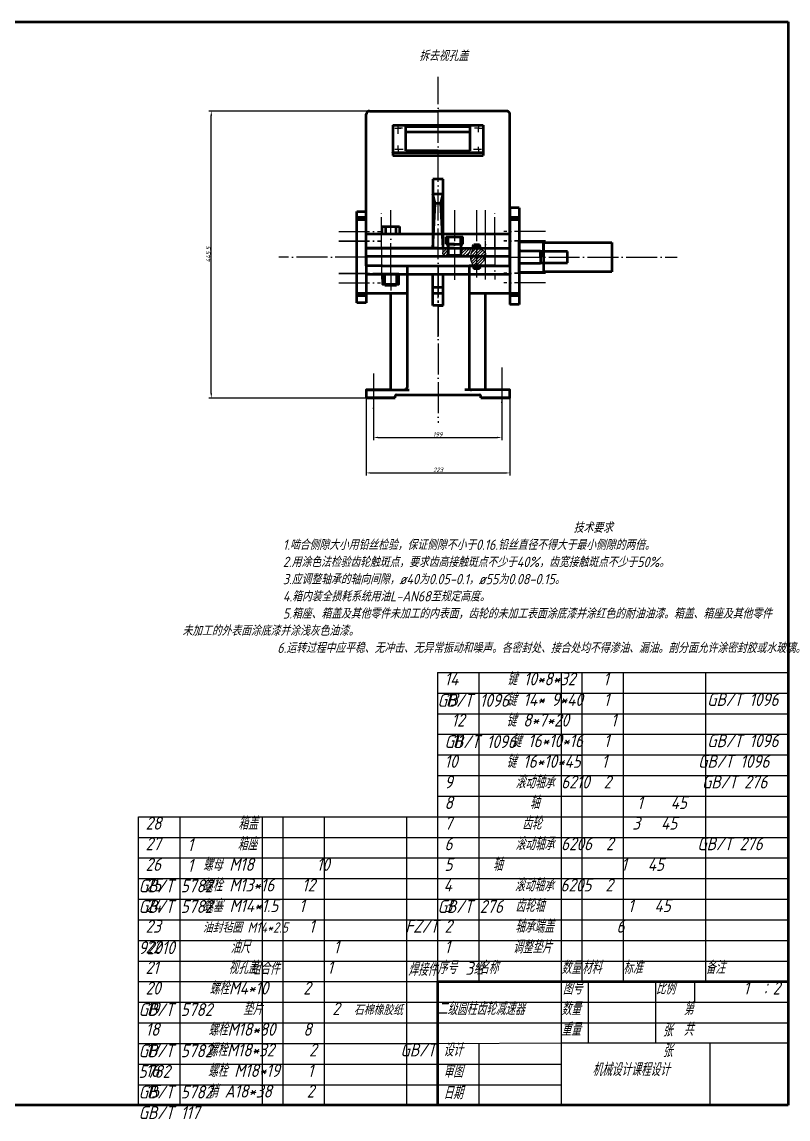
# Model space of a CAD drawing. Header units: millimetres. Extents: x 107 to 26453910, y 61 to 76684600.
# Drawn here: x 26452444 to 26453039, y 76683527 to 76684378 of the extents above; entities that cross this region are included whole.
import ezdxf

# ---------------------------------------------------------------- set-up
doc = ezdxf.new("R2010")
doc.units = ezdxf.units.MM
doc.linetypes.add('ACAD_ISO03W100', pattern=[30, 12, -18])
doc.linetypes.add('ACAD_ISO04W100', pattern=[30, 24, -3, 0, -3])
doc.layers.add('尺寸标注', color=100, linetype='Continuous', plot=False)
for name, color, linetype in [('点画线', 20, 'ACAD_ISO04W100'), ('细实线', 90, 'Continuous'), ('虚线', 41, 'ACAD_ISO03W100')]:
    doc.layers.add(name, color=color, linetype=linetype)
doc.layers.add('粗实线', color=7, linetype='Continuous', lineweight=50, plot=False)
doc.layers.add('细实线白', color=7, linetype='Continuous', lineweight=25)
doc.styles.add('工程字', font='gbeitc.shx', dxfattribs={"height": 8, "bigfont": 'gbcbig.shx'})
doc.dimstyles.new('ISO-25', dxfattribs={"dimtxt": 3.5, "dimasz": 3.5, "dimexe": 2, "dimexo": 0.625, "dimtad": 1, "dimlfac": 2, "dimdsep": 46, "dimtxsty": '工程字', "dimcen": 2.5, "dimadec": 0, "dimazin": 0, "dimtfac": 1, "dimtmove": 0, "dimatfit": 2, "dimfxl": 1, "dimtolj": 1, "dimarcsym": 0})
pattern_1 = [(45, (0, 0), (-1.122532015134, 1.122532015134), [])]

# ---------------------------------------------------------------- blocks, each defined once
blk = doc.blocks.new('*D3')
at = {"layer": 'Defpoints', "color": 0, "lineweight": 25, "transparency": 16777216}
for p in [(26452717.1, 76684086.56), (26452816.6, 76684086.56), (26452816.6, 76684055.92)]:
    blk.add_point(p, dxfattribs=at)
at = {"layer": '细实线', "color": 0, "lineweight": -2, "transparency": 16777216}
for p, q in [((26452717.1, 76684085.94), (26452717.1, 76684053.92)), ((26452816.6, 76684085.94), (26452816.6, 76684053.92)), ((26452720.6, 76684055.92), (26452813.1, 76684055.92))]:
    blk.add_line(p, q, dxfattribs=at)
at = {"layer": '细实线', "color": 0, "lineweight": 25, "transparency": 16777216}
for points in [[(26452720.6, 76684056.51), (26452720.6, 76684055.34), (26452717.1, 76684055.92)], [(26452813.1, 76684056.51), (26452813.1, 76684055.34), (26452816.6, 76684055.92)]]:
    blk.add_solid(points, dxfattribs=at)
at = {"layer": '细实线', "color": 0, "lineweight": 25, "transparency": 16777216, "insert": (26452766.85, 76684058.3), "char_height": 3.5, "attachment_point": 5, "style": '工程字'}
blk.add_mtext('\\A1;199', dxfattribs=at)
blk = doc.blocks.new('*D4')
at = {"layer": 'Defpoints', "color": 0, "lineweight": 25, "transparency": 16777216}
for p in [(26452711.35, 76684086.56), (26452822.85, 76684086.56), (26452822.85, 76684028.39)]:
    blk.add_point(p, dxfattribs=at)
at = {"layer": '细实线', "color": 0, "lineweight": -2, "transparency": 16777216}
for p, q in [((26452711.35, 76684085.94), (26452711.35, 76684026.39)), ((26452822.85, 76684085.94), (26452822.85, 76684026.39)), ((26452714.85, 76684028.39), (26452819.35, 76684028.39))]:
    blk.add_line(p, q, dxfattribs=at)
at = {"layer": '细实线', "color": 0, "lineweight": 25, "transparency": 16777216}
for points in [[(26452714.85, 76684028.98), (26452714.85, 76684027.81), (26452711.35, 76684028.39)], [(26452819.35, 76684028.98), (26452819.35, 76684027.81), (26452822.85, 76684028.39)]]:
    blk.add_solid(points, dxfattribs=at)
at = {"layer": '细实线', "color": 0, "lineweight": 25, "transparency": 16777216, "insert": (26452767.1, 76684030.77), "char_height": 3.5, "attachment_point": 5, "style": '工程字'}
blk.add_mtext('\\A1;223', dxfattribs=at)
blk = doc.blocks.new('*D7')
at = {"layer": 'Defpoints', "color": 0, "lineweight": 25, "transparency": 16777216}
for p in [(26452591.1, 76684309.31), (26452733.85, 76684309.31), (26452733.85, 76684086.56)]:
    blk.add_point(p, dxfattribs=at)
at = {"layer": '细实线', "color": 0, "lineweight": -2, "transparency": 16777216}
for p, q in [((26452733.23, 76684309.31), (26452589.1, 76684309.31)), ((26452591.1, 76684090.06), (26452591.1, 76684305.81)), ((26452733.23, 76684086.56), (26452589.1, 76684086.56))]:
    blk.add_line(p, q, dxfattribs=at)
at = {"layer": '细实线', "color": 0, "lineweight": 25, "transparency": 16777216}
for points in [[(26452590.52, 76684305.81), (26452591.68, 76684305.81), (26452591.1, 76684309.31)], [(26452590.52, 76684090.06), (26452591.68, 76684090.06), (26452591.1, 76684086.56)]]:
    blk.add_solid(points, dxfattribs=at)
at = {"layer": '细实线', "color": 0, "lineweight": 25, "transparency": 16777216, "insert": (26452588.73, 76684197.94), "char_height": 3.5, "attachment_point": 5, "rotation": 90, "style": '工程字'}
blk.add_mtext('\\A1;445.5', dxfattribs=at)

msp = doc.modelspace()

# ---------------------------------------------------------------- hatches: boundary and pattern name
at = {"layer": '细实线白', "lineweight": 25}
h = msp.add_hatch(dxfattribs=at)
h.set_pattern_fill('ANSI31', color=256, scale=0.5)
h.set_pattern_definition(pattern_1)
edge = h.paths.add_edge_path()
edge.add_line((26452775.0003, 76684202.7476), (26452773.4003, 76684202.7476))
edge.add_line((26452773.4003, 76684202.7476), (26452771.1003, 76684202.7476))
edge.add_spline(control_points=[(26452771.1003, 76684202.7476), (26452770.4443, 76684199.9123), (26452769.7883, 76684197.077), (26452773.1578, 76684196.5639)], knot_values=[0, 0, 0, 0, 6.51705775, 6.51705775, 6.51705775, 6.51705775], degree=3, periodic=0)
edge.add_line((26452773.1578, 76684196.5639), (26452773.3786, 76684196.5639))
edge.add_line((26452773.3786, 76684196.5639), (26452775.8835, 76684196.5639))
edge.add_spline(control_points=[(26452775.8835, 76684196.5639), (26452775.9242, 76684196.564), (26452775.9649, 76684196.5642), (26452776.0003, 76684196.5639)], knot_values=[9.35951159, 9.35951159, 9.35951159, 9.35951159, 9.47629251, 9.47629251, 9.47629251, 9.47629251], degree=3, periodic=0)
edge.add_line((26452776.0003, 76684196.5639), (26452775.0003, 76684197.5639))
edge.add_line((26452775.0003, 76684197.5639), (26452775.0003, 76684198.4105))
edge.add_line((26452775.0003, 76684198.4105), (26452775.0003, 76684202.7476))
edge = h.paths.add_edge_path()
edge.add_spline(control_points=[(26452788.6703, 76684196.5639), (26452790.7895, 76684197.0317), (26452791.5372, 76684199.8897), (26452792.285, 76684202.7476)], knot_values=[0, 0, 0, 0, 7.16270358, 7.16270358, 7.16270358, 7.16270358], degree=3, periodic=0)
edge.add_line((26452792.285, 76684202.7476), (26452790.1197, 76684202.7476))
edge.add_line((26452790.1197, 76684202.7476), (26452784.8003, 76684202.7476))
edge.add_line((26452784.8003, 76684202.7476), (26452784.8003, 76684197.9062))
edge.add_line((26452784.8003, 76684197.9062), (26452784.8003, 76684197.5639))
edge.add_line((26452784.8003, 76684197.5639), (26452783.8003, 76684196.5639))
edge.add_line((26452783.8003, 76684196.5639), (26452788.6703, 76684196.5639))
h = msp.add_hatch(dxfattribs=at)
h.set_pattern_fill('ANSI31', color=256, scale=0.5)
h.set_pattern_definition(pattern_1)
edge = h.paths.add_edge_path()
edge.add_line((26452796.9503, 76684202.7385), (26452794.4503, 76684202.7385))
edge.add_spline(control_points=[(26452794.4503, 76684202.7385), (26452793.3588, 76684200.69), (26452792.2672, 76684198.6415), (26452792.1425, 76684196.5639), (26452792.1425, 76684196.5639)], knot_values=[0, 0, 0, 0, 6.59180543, 6.59180545, 6.59180545, 6.59180545, 6.59180545], degree=3, periodic=0)
edge.add_line((26452792.1425, 76684196.5639), (26452796.9503, 76684196.5639))
edge.add_line((26452796.9503, 76684196.5639), (26452796.9503, 76684202.7385))
edge = h.paths.add_edge_path()
edge.add_spline(control_points=[(26452803.8503, 76684198.6824), (26452803.3195, 76684200.4985), (26452801.3849, 76684201.6185), (26452799.4503, 76684202.7385)], knot_values=[0, 0, 0, 0, 5.65971982, 5.65971982, 5.65971982, 5.65971982], degree=3, periodic=0)
edge.add_line((26452799.4503, 76684202.7385), (26452796.9503, 76684202.7385))
edge.add_line((26452796.9503, 76684202.7385), (26452796.9503, 76684196.5639))
edge.add_line((26452796.9503, 76684196.5639), (26452803.8503, 76684196.5639))
edge.add_line((26452803.8503, 76684196.5639), (26452803.8503, 76684198.6824))
edge = h.paths.add_edge_path()
edge.add_spline(control_points=[(26452799.3636, 76684189.0422), (26452800.313, 76684190.2552), (26452803.2098, 76684193.9689), (26452803.8503, 76684196.5639), (26452803.8503, 76684196.5639)], knot_values=[7.58194121, 7.58194121, 7.58194121, 7.58194121, 13.78125984, 13.78125986, 13.78125986, 13.78125986, 13.78125986], degree=3, periodic=0)
edge.add_line((26452803.8503, 76684196.5639), (26452796.9503, 76684196.5639))
edge.add_line((26452796.9503, 76684196.5639), (26452796.9503, 76684189.0422))
edge.add_line((26452796.9503, 76684189.0422), (26452799.3636, 76684189.0422))
edge = h.paths.add_edge_path()
edge.add_line((26452796.9503, 76684196.5639), (26452792.1425, 76684196.5639))
edge.add_line((26452792.1425, 76684196.5639), (26452788.6703, 76684196.5639))
edge.add_spline(control_points=[(26452788.6703, 76684196.5639), (26452788.6703, 76684196.5639), (26452788.0481, 76684196.4266), (26452787.3077, 76684196.4952), (26452786.5673, 76684196.5639)], knot_values=[7.16270358, 7.16270358, 7.16270358, 7.16270358, 7.16270358, 9.26567848, 9.26567848, 9.26567848, 9.26567848], degree=3, periodic=0)
edge.add_line((26452786.5673, 76684196.5639), (26452779.9003, 76684196.5639))
edge.add_line((26452779.9003, 76684196.5639), (26452779.9003, 76684189.0422))
edge.add_line((26452779.9003, 76684189.0422), (26452796.9503, 76684189.0422))
edge.add_line((26452796.9503, 76684189.0422), (26452796.9503, 76684196.5639))
edge = h.paths.add_edge_path(flags=17)
edge.add_spline(control_points=[(26452794.4503, 76684189.0422), (26452793.2219, 76684191.5632), (26452791.9936, 76684194.0842), (26452792.1425, 76684196.5639)], knot_values=[6.59180545, 6.59180545, 6.59180545, 6.59180545, 14.45960955, 14.45960955, 14.45960955, 14.45960955], degree=3, periodic=0)
edge.add_line((26452792.1425, 76684196.5639), (26452788.6703, 76684196.5639))
edge.add_spline(control_points=[(26452788.6703, 76684196.5639), (26452788.6703, 76684196.5639), (26452788.3592, 76684196.4952), (26452788.0186, 76684196.4781), (26452787.6632, 76684196.4866)], knot_values=[7.16270358, 7.16270358, 7.16270358, 7.16270358, 7.16270358, 8.214191, 8.214191, 8.214191, 8.214191], degree=3, periodic=0)
edge.add_line((26452788.2326, 76684196.5031), (26452788.1834, 76684196.4963))
edge.add_line((26452788.1834, 76684196.4963), (26452788.1192, 76684196.4951))
edge.add_spline(control_points=[(26452788.6703, 76684196.5639), (26452788.6703, 76684196.5639), (26452788.3592, 76684196.4952), (26452788.0186, 76684196.4781), (26452787.6632, 76684196.4866)], knot_values=[7.16270358, 7.16270358, 7.16270358, 7.16270358, 7.16270358, 8.214191, 8.214191, 8.214191, 8.214191], degree=3, periodic=0)
edge.add_line((26452787.6632, 76684196.4866), (26452787.6632, 76684196.4866))
edge.add_line((26452787.6632, 76684196.4866), (26452787.1208, 76684196.5156))
edge.add_line((26452787.1208, 76684196.5156), (26452786.5673, 76684196.5639))
edge.add_line((26452786.5673, 76684196.5639), (26452779.9003, 76684196.5639))
edge.add_line((26452779.9003, 76684196.5639), (26452779.9003, 76684189.0422))
edge.add_line((26452779.9003, 76684189.0422), (26452794.4503, 76684189.0422))

# ---------------------------------------------------------------- linework, layer by layer
at = {"layer": '尺寸标注', "lineweight": 25}
for p, q in [((26452766.6814, 76683873.5115), (26453038.6814, 76683873.5115)), ((26452766.6814, 76683649.4892), (26453038.6814, 76683649.4892))]:
    msp.add_line(p, q, dxfattribs=at)
at = {"layer": '点画线', "lineweight": 25}
for p, q in [((26452767.1003, 76684134.0422), (26452767.1003, 76684335.9554)), ((26452733.6003, 76684295.9304), (26452738.1184, 76684295.9304)), ((26452736.1003, 76684295.9304), (26452736.1003, 76684297.7082)), ((26452739.511, 76684295.9304), (26452736.1003, 76684295.9304)), ((26452736.1003, 76684291.6794), (26452736.1003, 76684295.9304)), ((26452798.3503, 76684295.9304), (26452795.2702, 76684295.9304)), ((26452798.3503, 76684298.4804), (26452798.3503, 76684295.9304)), ((26452798.3503, 76684292.9787), (26452798.3503, 76684295.9304)), ((26452798.3503, 76684295.9304), (26452801.1678, 76684295.9304)), ((26452736.1003, 76684279.717), (26452736.1003, 76684282.6084)), ((26452733.6003, 76684279.717), (26452736.1003, 76684279.717)), ((26452736.1003, 76684279.717), (26452736.1003, 76684277.887)), ((26452736.1003, 76684279.717), (26452739.9349, 76684279.717)), ((26452794.6477, 76684279.717), (26452798.3503, 76684279.717)), ((26452798.3503, 76684279.717), (26452798.3503, 76684281.5039)), ((26452798.3503, 76684279.717), (26452800.8503, 76684279.717)), ((26452798.3503, 76684279.717), (26452798.3503, 76684277.874)), ((26452723.0997, 76684202.861), (26452723.1806, 76684232.2999)), ((26452730.3503, 76684182.7765), (26452730.3503, 76684232.2999)), ((26452779.9003, 76684232.2999), (26452779.9003, 76684177.0703)), ((26452796.9503, 76684232.2999), (26452796.9503, 76684180.1156)), ((26452803.8503, 76684178.6213), (26452803.8503, 76684232.2999)), ((26452811.1008, 76684202.861), (26452811.02, 76684232.2999)), ((26452689.9785, 76684215.9076), (26452722.3299, 76684215.9076)), ((26452850.4565, 76684215.9076), (26452818.1051, 76684215.9076)), ((26452689.9785, 76684208.6425), (26452722.3299, 76684208.6425)), ((26452689.9785, 76684208.2789), (26452722.3299, 76684208.2789)), ((26452803.8503, 76684202.7476), (26452803.8503, 76684208.1936)), ((26452811.1008, 76684212.3267), (26452811.1008, 76684178.6213)), ((26452850.4565, 76684208.6425), (26452818.1051, 76684208.6425)), ((26452850.4565, 76684208.2789), (26452818.1051, 76684208.2789)), ((26452723.0997, 76684202.861), (26452723.0997, 76684178.6213)), ((26452711.3503, 76684195.8949), (26452643.3971, 76684195.8949)), ((26452767.1003, 76684189.0422), (26452767.1003, 76684067.1925)), ((26452822.8503, 76684195.8949), (26452952.5973, 76684195.8949)), ((26452689.9785, 76684183.511), (26452722.3299, 76684183.511)), ((26452689.9785, 76684183.1474), (26452722.3299, 76684183.1474)), ((26452730.3503, 76684182.7765), (26452730.3503, 76684170.1284)), ((26452850.4565, 76684183.511), (26452818.1051, 76684183.511)), ((26452850.4565, 76684183.1474), (26452818.1051, 76684183.1474)), ((26452689.9785, 76684175.8822), (26452722.3299, 76684175.8822)), ((26452850.4565, 76684175.8822), (26452818.1051, 76684175.8822)), ((26452730.3503, 76684166.4711), (26452730.3503, 76684168.0089)), ((26452717.1003, 76684105.6072), (26452717.1003, 76684069.0006)), ((26452816.6003, 76684110.3039), (26452816.6003, 76684068.5669))]:
    msp.add_line(p, q, dxfattribs=at)
at = {"layer": '粗实线', "lineweight": 50}
for p, q in [((26451849.6814, 76684378.4892), (26453038.6814, 76684378.4892)), ((26453038.6814, 76684378.4892), (26453038.6814, 76683537.4892)), ((26452713.8503, 76684309.307), (26452767.1003, 76684309.307)), ((26452820.3503, 76684309.307), (26452767.1003, 76684309.307)), ((26452711.3503, 76684202.7476), (26452711.3503, 76684306.807)), ((26452822.8503, 76684202.7476), (26452822.8503, 76684306.807)), ((26452732.1003, 76684298.4804), (26452802.1003, 76684298.4804)), ((26452732.1003, 76684298.4804), (26452732.1003, 76684277.1537)), ((26452732.1003, 76684298.4804), (26452742.1003, 76684298.4804)), ((26452742.1003, 76684297.2304), (26452792.1003, 76684297.2304)), ((26452742.1003, 76684294.9651), (26452742.1003, 76684297.2304)), ((26452742.1003, 76684278.4037), (26452742.1003, 76684294.9651)), ((26452742.1003, 76684293.2065), (26452792.1003, 76684293.2065)), ((26452792.1003, 76684295.387), (26452792.1003, 76684297.2304)), ((26452792.1003, 76684278.4037), (26452792.1003, 76684295.387)), ((26452802.1003, 76684298.4804), (26452802.1003, 76684274.7537)), ((26452732.1003, 76684277.1537), (26452732.1003, 76684277.4037)), ((26452732.1003, 76684277.1537), (26452802.1003, 76684277.1537)), ((26452732.1003, 76684277.1537), (26452732.1003, 76684274.7537)), ((26452732.1003, 76684274.7537), (26452802.1003, 76684274.7537)), ((26452767.1003, 76684278.4037), (26452742.1003, 76684278.4037)), ((26452767.1003, 76684278.4037), (26452792.1003, 76684278.4037)), ((26452771.1003, 76684256.5639), (26452763.1003, 76684256.5639)), ((26452763.1003, 76684256.5639), (26452763.1003, 76684202.7476)), ((26452771.1003, 76684202.7476), (26452771.1003, 76684256.5639)), ((26452764.9321, 76684237.6997), (26452763.1003, 76684245.1673)), ((26452763.1003, 76684245.1673), (26452771.1003, 76684245.1673)), ((26452769.2685, 76684237.6997), (26452771.1003, 76684245.1673)), ((26452704.1503, 76684160.3949), (26452704.1503, 76684231.3949)), ((26452704.1503, 76684231.3949), (26452711.3503, 76684231.3949)), ((26452763.1003, 76684202.7476), (26452764.9321, 76684237.6997)), ((26452763.1003, 76684202.7476), (26452764.9059, 76684237.2004)), ((26452764.9321, 76684237.6997), (26452769.2685, 76684237.6997)), ((26452769.5302, 76684232.7065), (26452769.2685, 76684237.6997)), ((26452771.1003, 76684202.7476), (26452769.5302, 76684232.7065)), ((26452830.0503, 76684234.0639), (26452822.8503, 76684234.0639)), ((26452822.8503, 76684234.0639), (26452822.8503, 76684159.0639)), ((26452830.0503, 76684234.0639), (26452830.0503, 76684159.0639)), ((26452704.1503, 76684227.0639), (26452711.3503, 76684227.0639)), ((26452704.1503, 76684225.1889), (26452711.3503, 76684225.1889)), ((26452822.8503, 76684227.0639), (26452830.0503, 76684227.0639)), ((26452822.8503, 76684225.1889), (26452830.0503, 76684225.1889)), ((26452711.3503, 76684213.9538), (26452822.8503, 76684213.9538)), ((26452723.6003, 76684213.9538), (26452723.6003, 76684219.7038)), ((26452723.6003, 76684219.7038), (26452737.1003, 76684219.7038)), ((26452723.6003, 76684219.7038), (26452729.8802, 76684219.7038)), ((26452726.3503, 76684219.7038), (26452726.3503, 76684213.9538)), ((26452734.3503, 76684219.7038), (26452734.3503, 76684213.9538)), ((26452737.1003, 76684219.7038), (26452737.1003, 76684213.9538)), ((26452773.4003, 76684211.7976), (26452786.4003, 76684211.7976)), ((26452773.4003, 76684210.4287), (26452773.4003, 76684211.7976)), ((26452773.4003, 76684206.0476), (26452773.4003, 76684210.4287)), ((26452773.4003, 76684206.0476), (26452786.4003, 76684206.0476)), ((26452775.0003, 76684206.0476), (26452775.0003, 76684211.7976)), ((26452779.9003, 76684206.0476), (26452775.0003, 76684206.0476)), ((26452775.0003, 76684205.7476), (26452775.0003, 76684206.0476)), ((26452775.0003, 76684205.7476), (26452775.0003, 76684198.4105)), ((26452779.9003, 76684206.0476), (26452784.8003, 76684206.0476)), ((26452784.8003, 76684206.0476), (26452784.8003, 76684211.7976)), ((26452784.8003, 76684205.7476), (26452784.8003, 76684206.0476)), ((26452784.8003, 76684205.7476), (26452784.8003, 76684197.9062)), ((26452786.4003, 76684206.0476), (26452786.4003, 76684211.7976)), ((26452794.4503, 76684204.7385), (26452794.7182, 76684205.7385)), ((26452799.4503, 76684204.7385), (26452799.1823, 76684205.7385)), ((26452830.0503, 76684207.8949), (26452848.8503, 76684207.8949)), ((26452830.0503, 76684183.8949), (26452830.0503, 76684207.8949)), ((26452830.0503, 76684207.8949), (26452830.0503, 76684195.8949)), ((26452848.8503, 76684207.8949), (26452848.8503, 76684183.8949)), ((26452848.8503, 76684195.8949), (26452848.8503, 76684207.3949)), ((26452848.8503, 76684207.3949), (26452901.8503, 76684207.3949)), ((26452901.8503, 76684207.3949), (26452901.8503, 76684184.3949)), ((26452711.3503, 76684202.7476), (26452723.0997, 76684202.861)), ((26452711.3503, 76684189.0422), (26452711.3503, 76684202.7476)), ((26452713.8003, 76684202.7476), (26452711.3503, 76684202.7476)), ((26452767.1003, 76684202.7476), (26452711.3503, 76684202.7476)), ((26452711.3503, 76684196.5639), (26452822.8503, 76684196.5639)), ((26452713.8003, 76684202.7476), (26452820.4003, 76684202.7476)), ((26452767.1003, 76684202.7476), (26452771.1003, 76684202.7476)), ((26452767.1003, 76684202.7476), (26452803.8503, 76684202.7476)), ((26452767.1003, 76684202.7476), (26452796.9503, 76684202.7476)), ((26452767.1003, 76684202.7476), (26452779.9003, 76684202.7476)), ((26452775.4003, 76684202.7476), (26452773.4003, 76684202.7476)), ((26452775.0003, 76684198.4105), (26452775.0003, 76684197.5639)), ((26452775.0003, 76684197.5639), (26452776.0003, 76684196.5639)), ((26452775.0003, 76684197.5639), (26452784.8003, 76684197.5639)), ((26452779.9003, 76684202.7476), (26452775.4003, 76684202.7476)), ((26452776.0003, 76684196.5639), (26452783.8003, 76684196.5639)), ((26452779.9003, 76684202.7476), (26452784.4003, 76684202.7476)), ((26452784.8003, 76684197.5639), (26452783.8003, 76684196.5639)), ((26452784.4003, 76684202.7476), (26452786.4003, 76684202.7476)), ((26452784.8003, 76684197.9062), (26452784.8003, 76684197.5639)), ((26452794.4503, 76684204.7385), (26452799.4503, 76684204.7385)), ((26452820.4003, 76684202.7476), (26452822.8503, 76684202.7476)), ((26452822.8503, 76684189.0422), (26452822.8503, 76684202.7476)), ((26452831.1933, 76684200.8949), (26452830.0503, 76684200.8949)), ((26452830.0503, 76684195.8949), (26452830.0503, 76684197.6545)), ((26452831.1933, 76684200.8949), (26452846.4933, 76684200.8949)), ((26452846.4933, 76684200.8949), (26452846.4933, 76684190.8949)), ((26452846.4933, 76684195.8949), (26452846.4933, 76684200.3949)), ((26452846.4933, 76684200.3949), (26452846.4933, 76684191.3949)), ((26452867.4933, 76684200.3949), (26452846.4933, 76684200.3949)), ((26452867.4933, 76684191.3949), (26452867.4933, 76684200.3949)), ((26452711.3503, 76684195.8949), (26452711.3503, 76684160.3949)), ((26452723.8503, 76684189.0422), (26452711.3503, 76684189.0422)), ((26452711.3503, 76684189.0422), (26452711.3503, 76684182.7765)), ((26452723.0997, 76684189.0422), (26452743.0997, 76684189.0422)), ((26452723.8503, 76684189.0422), (26452822.8503, 76684189.0422)), ((26452743.0997, 76684189.0422), (26452743.0997, 76684094.8139)), ((26452811.1008, 76684189.0422), (26452791.1008, 76684189.0422)), ((26452791.1008, 76684189.0422), (26452791.1008, 76684094.8139)), ((26452794.453, 76684187.9885), (26452799.453, 76684187.9885)), ((26452794.453, 76684187.9885), (26452794.7209, 76684186.9885)), ((26452799.453, 76684187.9885), (26452799.185, 76684186.9885)), ((26452822.8503, 76684189.0422), (26452822.8503, 76684182.7765)), ((26452831.1933, 76684190.8949), (26452830.0503, 76684190.8949)), ((26452846.4933, 76684190.8949), (26452831.1933, 76684190.8949)), ((26452846.4933, 76684191.3949), (26452867.4933, 76684191.3949)), ((26452711.3503, 76684182.7765), (26452822.8503, 76684182.7765)), ((26452725.8198, 76684174.8765), (26452725.8198, 76684182.7765)), ((26452734.8198, 76684182.7765), (26452734.8198, 76684174.7765)), ((26452763.1003, 76684158.4947), (26452763.1003, 76684182.7765)), ((26452771.1003, 76684158.4947), (26452771.1003, 76684182.7765)), ((26452848.8503, 76684183.8949), (26452830.0503, 76684183.8949)), ((26452901.8503, 76684184.3949), (26452848.8503, 76684184.3949)), ((26452725.8198, 76684174.8765), (26452725.8198, 76684174.7765)), ((26452725.8198, 76684174.7765), (26452725.8198, 76684174.2765)), ((26452725.8198, 76684174.2765), (26452727.0997, 76684174.2765)), ((26452726.3198, 76684174.2765), (26452725.8198, 76684174.2765)), ((26452726.3198, 76684174.2765), (26452734.3198, 76684174.2765)), ((26452727.0997, 76684174.2765), (26452727.5997, 76684174.2765)), ((26452734.3198, 76684174.2765), (26452734.8198, 76684174.2765)), ((26452734.8198, 76684174.7765), (26452734.8198, 76684174.2765)), ((26452763.1003, 76684172.6916), (26452771.1003, 76684172.6916)), ((26452704.1503, 76684168.0089), (26452730.3503, 76684168.0089)), ((26452704.1503, 76684167.9389), (26452711.3503, 76684167.9389)), ((26452704.1503, 76684166.0639), (26452711.3503, 76684166.0639)), ((26452730.3503, 76684160.3949), (26452730.3503, 76684168.0089)), ((26452730.3503, 76684168.0089), (26452743.0997, 76684168.0089)), ((26452763.1003, 76684168.0089), (26452771.1003, 76684168.0089)), ((26452791.1008, 76684168.0089), (26452805.9575, 76684168.0089)), ((26452803.8503, 76684159.0639), (26452803.8503, 76684168.0089)), ((26452803.8503, 76684168.0089), (26452822.8503, 76684167.9389)), ((26452822.8503, 76684167.9389), (26452830.0503, 76684167.9389)), ((26452822.8503, 76684166.0639), (26452830.0503, 76684166.0639)), ((26452711.3503, 76684160.3949), (26452704.1503, 76684160.3949)), ((26452730.3503, 76684092.8139), (26452730.3503, 76684160.3949)), ((26452771.1003, 76684158.4947), (26452763.1003, 76684158.4947)), ((26452767.1003, 76684158.4947), (26452771.1003, 76684158.4947)), ((26452803.8503, 76684092.8139), (26452803.8503, 76684159.0639)), ((26452830.0503, 76684159.0639), (26452822.8503, 76684159.0639)), ((26452711.3503, 76684092.8139), (26452722.8503, 76684092.8139)), ((26452733.8503, 76684086.5639), (26452711.3503, 76684086.5639)), ((26452722.8503, 76684092.8139), (26452730.3503, 76684092.8139)), ((26452723.8503, 76684086.5639), (26452733.8503, 76684086.5639)), ((26452730.3503, 76684092.8139), (26452743.0997, 76684092.8139)), ((26452733.8503, 76684086.5639), (26452733.8503, 76684088.0639)), ((26452734.8503, 76684089.0639), (26452799.3503, 76684089.0639)), ((26452743.0997, 76684092.8139), (26452741.0997, 76684092.8139)), ((26452743.0997, 76684092.8139), (26452744.7488, 76684092.8139)), ((26452793.1008, 76684092.8139), (26452787.9455, 76684092.8139)), ((26452803.8503, 76684092.8139), (26452793.1008, 76684092.8139)), ((26452800.3503, 76684086.5639), (26452800.3503, 76684088.0639)), ((26452822.8503, 76684086.5639), (26452800.3503, 76684086.5639)), ((26452810.3503, 76684086.5639), (26452800.3503, 76684086.5639)), ((26452811.3503, 76684092.8139), (26452803.8503, 76684092.8139)), ((26452822.8503, 76684092.8139), (26452811.3503, 76684092.8139)), ((26453038.6814, 76683537.4892), (26451849.6814, 76683537.4892))]:
    msp.add_line(p, q, dxfattribs=at)
for points in [[(26452794.7182, 76684205.7385), (26452799.1823, 76684205.7385)], [(26452799.4503, 76684204.7385), (26452799.4503, 76684202.7385), (26452794.4503, 76684202.7385), (26452794.4503, 76684204.7385)], [(26452794.4503, 76684189.0422), (26452794.4503, 76684187.9885)], [(26452799.4503, 76684187.9785), (26452799.4503, 76684189.0422)], [(26452729.3497, 76684182.7765), (26452716.8497, 76684182.7765)], [(26452794.7209, 76684186.9885), (26452799.185, 76684186.9885)], [(26452724.0698, 76684174.8765), (26452729.3497, 76684174.8765)], [(26452730.3503, 76684092.8139), (26452711.3503, 76684092.8139), (26452711.3503, 76684086.5639), (26452733.8503, 76684086.5639)], [(26452800.3503, 76684086.5639), (26452822.8503, 76684086.5639), (26452822.8503, 76684092.8139), (26452803.8503, 76684092.8139)]]:
    msp.add_lwpolyline(points, dxfattribs=at)
msp.add_lwpolyline([(26452736.5698, 76684182.7765), (26452724.0698, 76684182.7765), (26452724.0698, 76684174.8765), (26452736.5698, 76684174.8765)], close=True, dxfattribs=at)
for centre, radius, start, end in [((26452713.8503, 76684306.807), 2.5, 90, 180.0022326), ((26452820.3503, 76684306.807), 2.5, 0, 90), ((26452741.0997, 76684094.8139), 2, 270, 0), ((26452793.1008, 76684094.8139), 2, 179.9984052, 270), ((26452734.8503, 76684088.0639), 1, 90, 180), ((26452799.3503, 76684088.0639), 1, 0, 90)]:
    msp.add_arc(centre, radius, start, end, dxfattribs=at)
at = {"layer": '细实线', "lineweight": -3}
for p, q in [((26452766.6814, 76683873.5115), (26452766.6814, 76683537.5115)), ((26452798.6814, 76683873.5115), (26452798.6814, 76683649.4892)), ((26452862.6814, 76683873.5115), (26452862.6814, 76683649.4892)), ((26452878.6814, 76683873.5115), (26452878.6814, 76683649.4892)), ((26452910.6814, 76683873.5115), (26452910.6814, 76683649.4892)), ((26452974.6814, 76683873.5115), (26452974.6814, 76683649.4892)), ((26453038.6814, 76683873.5115), (26453038.6814, 76683873.8609)), ((26453038.6814, 76683873.5115), (26453038.6814, 76683649.4892)), ((26452766.6814, 76683857.4892), (26453038.6814, 76683857.4892)), ((26452766.6814, 76683841.4892), (26453038.6814, 76683841.4892)), ((26452766.6814, 76683825.4892), (26453038.6814, 76683825.4892)), ((26452766.6814, 76683809.4892), (26453038.6814, 76683809.4892)), ((26452766.6814, 76683793.4892), (26453038.6814, 76683793.4892)), ((26452766.6814, 76683777.4892), (26452870.6814, 76683777.4892)), ((26452870.6814, 76683777.4892), (26453038.6814, 76683777.4892)), ((26452534.6814, 76683537.4892), (26452534.6814, 76683761.4892)), ((26452534.6814, 76683761.4892), (26453038.6814, 76683761.4892)), ((26452566.6814, 76683761.4892), (26452566.6814, 76683537.4892)), ((26452630.6814, 76683761.4892), (26452630.6814, 76683537.4892)), ((26452646.6814, 76683761.4892), (26452646.6814, 76683537.4892)), ((26452678.6814, 76683761.4892), (26452678.6814, 76683537.5115)), ((26452742.6814, 76683761.4892), (26452742.6814, 76683537.5115)), ((26452534.6814, 76683745.4892), (26452870.6814, 76683745.4892)), ((26452870.6814, 76683745.4892), (26453038.6814, 76683745.4892)), ((26452534.6814, 76683729.4892), (26452870.6814, 76683729.4892)), ((26452870.6814, 76683729.4892), (26453038.6814, 76683729.4892)), ((26452534.6814, 76683713.4892), (26452870.6814, 76683713.4892)), ((26452870.6814, 76683713.4892), (26453038.6814, 76683713.4892)), ((26452534.6814, 76683697.4892), (26452870.6814, 76683697.4892)), ((26452870.6814, 76683697.4892), (26453038.6814, 76683697.4892)), ((26452534.6814, 76683681.4892), (26452870.6814, 76683681.4892)), ((26452870.6814, 76683681.4892), (26453038.6814, 76683681.4892)), ((26452534.6814, 76683665.4892), (26452870.6814, 76683665.4892)), ((26452870.6814, 76683665.4892), (26453038.6814, 76683665.4892)), ((26452534.6814, 76683649.4892), (26453038.6814, 76683649.4892)), ((26452798.6814, 76683649.4892), (26452798.6814, 76683633.4892)), ((26452862.6814, 76683649.4892), (26452862.6814, 76683537.4892)), ((26452878.6814, 76683649.4892), (26452878.6814, 76683633.4892)), ((26452910.6814, 76683649.4892), (26452910.6814, 76683633.4892)), ((26452974.6814, 76683649.4892), (26452974.6814, 76683633.4892)), ((26453038.6814, 76683649.4892), (26453038.6814, 76683537.4892)), ((26452534.6814, 76683633.4892), (26452766.6814, 76683633.4892)), ((26452766.6814, 76683633.4892), (26453038.6814, 76683633.4892)), ((26452883.454, 76683633.4892), (26452883.454, 76683585.9931)), ((26452935.919, 76683633.4892), (26452935.919, 76683585.9931)), ((26452966.1521, 76683633.4892), (26452966.1521, 76683617.4892)), ((26452534.6814, 76683617.4892), (26452766.6814, 76683617.4892)), ((26452766.6814, 76683617.4892), (26453038.6814, 76683617.4892)), ((26452534.6814, 76683601.4892), (26452766.6814, 76683601.4892)), ((26452766.6814, 76683601.4892), (26452862.6814, 76683601.4892)), ((26452862.6814, 76683601.4892), (26453038.6814, 76683601.4892)), ((26452534.6814, 76683585.4892), (26452766.6814, 76683585.4892)), ((26452766.6814, 76683585.4892), (26452862.6814, 76683585.9931)), ((26452798.6814, 76683585.6571), (26452798.6814, 76683537.4892)), ((26452862.6814, 76683585.9931), (26453038.6814, 76683585.9931)), ((26452977.9264, 76683585.9931), (26452977.9264, 76683537.4892)), ((26452534.6814, 76683569.4892), (26452766.6814, 76683569.4892)), ((26452766.6814, 76683569.4892), (26452862.6814, 76683569.4892)), ((26452534.6814, 76683553.4892), (26452766.6814, 76683553.4892)), ((26452766.6814, 76683553.4892), (26452862.6814, 76683553.4892)), ((26452534.6814, 76683537.4892), (26453038.6814, 76683537.4892))]:
    msp.add_line(p, q, dxfattribs=at)
at = {"layer": '细实线', "lineweight": 25}
msp.add_line((26452766.6814, 76683537.5115), (26452766.6814, 76683649.4892), dxfattribs=at)
at = {"layer": '细实线', "lineweight": 50}
for q in [(26453038.6814, 76683633.4892), (26452766.6814, 76683537.4892)]:
    msp.add_line((26452766.6814, 76683633.4892), q, dxfattribs=at)
at = {"layer": '细实线白'}
for p, q in [((26453038.6814, 76684378.4892), (26451849.6814, 76684378.4892)), ((26453038.6814, 76683537.4892), (26453038.6814, 76684378.4892)), ((26451849.6814, 76683537.4892), (26453038.6814, 76683537.4892))]:
    msp.add_line(p, q, dxfattribs=at)
at = {"layer": '细实线白', "lineweight": 25}
for p, q in [((26452775.4003, 76684205.7476), (26452775.4003, 76684206.0476)), ((26452775.4003, 76684205.7476), (26452775.4003, 76684197.5709)), ((26452784.4003, 76684205.7476), (26452784.4003, 76684206.0476)), ((26452784.4003, 76684205.7476), (26452784.4003, 76684198.9522)), ((26452767.1003, 76684202.7476), (26452771.1003, 76684202.7476)), ((26452767.1003, 76684196.5639), (26452773.3786, 76684196.5639)), ((26452775.4003, 76684197.5709), (26452775.4003, 76684197.5639)), ((26452784.4003, 76684198.9522), (26452784.4003, 76684197.5639)), ((26452796.9503, 76684196.5639), (26452787.3346, 76684196.5639)), ((26452794.4503, 76684202.7476), (26452790.1197, 76684202.7476)), ((26452726.3198, 76684174.8765), (26452726.3198, 76684174.2765)), ((26452734.3198, 76684174.8765), (26452734.3198, 76684174.2765))]:
    msp.add_line(p, q, dxfattribs=at)
for points in [[(26452771.1003, 76684202.7476), (26452770.4443, 76684199.9123), (26452769.7883, 76684197.077), (26452773.1578, 76684196.5639)], [(26452776.0003, 76684196.5639), (26452775.9649, 76684196.5642), (26452775.9242, 76684196.564), (26452775.8835, 76684196.5639)], [(26452799.4503, 76684202.7385), (26452802.042, 76684201.2381), (26452804.6336, 76684199.7377), (26452803.8503, 76684196.5639)]]:
    msp.add_open_spline(points, degree=3, dxfattribs=at)
for points in [[(26452792.285, 76684202.7476), (26452788.6703, 76684196.5639), (26452786.5673, 76684196.5639)], [(26452794.4503, 76684202.7385), (26452792.1425, 76684196.5639), (26452794.4503, 76684189.0422)], [(26452803.8503, 76684196.5639), (26452801.3837, 76684191.7799), (26452799.4503, 76684189.0422), (26452799.4503, 76684188.9722)]]:
    msp.add_spline(points, degree=3, dxfattribs=at)
at = {"layer": '虚线', "lineweight": 25}
msp.add_line((26452800.3503, 76684086.5639), (26452822.8503, 76684086.5639), dxfattribs=at)

# ---------------------------------------------------------------- texts
at = {"layer": '尺寸标注', "lineweight": 25, "insert": (26452752.3433, 76684356.2595), "char_height": 8, "attachment_point": 1, "style": '工程字'}
msp.add_mtext_dynamic_manual_height_columns('拆去视孔盖', width=88.420339, gutter_width=40, heights=[0], dxfattribs=at)
at = {"layer": '细实线', "lineweight": 25, "attachment_point": 1, "style": '工程字'}
for s, width, insert, char_height in [('                                                                      技术要求\\P                  1.啮合侧隙大小用铅丝检验，保证侧隙不小于0.16.铅丝直径不得大于最小侧隙的两倍。\\P                  2.用涂色法检验齿轮触斑点，要求齿高接触斑点不少于40%，齿宽接触斑点不少于50%。\\P                  3.应调整轴承的轴向间隙，ø40为0.05-0.1，ø55为0.08-0.15。\\P                  4.箱内装全损耗系统用油L-AN68至规定高度。\\P                  5.箱座、箱盖及其他零件未加工的内表面，齿轮的未加工表面涂底漆并涂红色的耐油油漆。箱盖、箱座及其他零件未加工的外表面涂底漆并涂浅灰色油漆。\\P                 6.运转过程中应平稳、无冲击、无异常振动和噪声。各密封处、接合处均不得渗油、漏油。剖分面允许涂密封胶或水玻璃。', 456.225903, (26452568.5521, 76683989.9929), 8), (' 14       键 10*8*32    1              GB/T 1096', 208, (26452766.6814, 76683873.5115), 10), (' 13       键 14* 9*40   1              GB/T 1096', 272, (26452766.6814, 76683857.4892), 10), ('  12      键 8*7*20      1              GB/T 1096', 208, (26452766.6814, 76683841.4892), 10), ('  11       键 16*10*16   1              GB/T 1096  ', 272, (26452766.6814, 76683825.4892), 10), (' 10       键 16*10*45   1             GB/T 1096', 272, (26452766.6814, 76683809.4892), 10), (' 9         滚动轴承 6210  2             GB/T 276', 272, (26452766.6814, 76683793.4892), 10), (' 8           轴              1    45 ', 272, (26452766.6814, 76683777.4892), 10), (' 28           箱盖           1', 112, (26452534.6814, 76683761.4892), 10), (' 7          齿轮             3   45', 272, (26452766.6814, 76683761.4892), 10), (' 27           箱座           1              ', 112, (26452534.6814, 76683745.4892), 10), (' 6         滚动轴承 6206  2            GB/T 276', 272, (26452766.6814, 76683745.4892), 10), (' 26      螺母 M18         10            GB/T 5782', 231.999984, (26452534.6814, 76683729.4892), 10), (' 5        ', 208, (26452766.6814, 76683729.4892), 10), ('  轴                 1   45', 176, (26452798.6814, 76683729.4892), 10), (' 25      螺栓 M13*16    12            GB/T 5782', 207.999984, (26452534.6814, 76683713.4892), 10), ('  {\\H2.85714x;4         滚动轴承 6205  2            GB/T 276}', 208, (26452766.6814, 76683713.4892), 3.5), (' 24      螺塞 M14*1.5   1            ', 207.999984, (26452534.6814, 76683697.4892), 10), (' 3         齿轮轴            1   45', 208, (26452766.6814, 76683697.4892), 10), (' 23      {\\H0.8x;油封毡圈 M14*2.5}   1             FZ/T 92010', 231.999984, (26452534.6814, 76683681.4892), 10), (' 2         轴承端盖         6', 144, (26452766.6814, 76683681.4892), 10), (' 22          油尺            1                               组合件', 231.999984, (26452534.6814, 76683665.4892), 10), (' 1         调整垫片         3组', 112, (26452766.6814, 76683665.4892), 10), (' 21          视孔盖          1                                ', 207.999984, (26452534.6814, 76683649.4892), 10), ('焊接件', 24, (26452743.8391, 76683647.9964), 10), ('序号', 32, (26452766.6814, 76683649.4892), 10), ('名称', 64, (26452798.6814, 76683649.4892), 10), ('数量', 16, (26452862.6814, 76683649.4892), 10), ('材料', 32, (26452878.6814, 76683649.4892), 10), ('标准', 64, (26452910.6814, 76683649.4892), 10), ('备注', 64, (26452974.6814, 76683649.4892), 10), (' 20       螺栓M4*10     2              GB/T 5782', 207.999984, (26452534.6814, 76683633.4892), 10), ('比例', 30.233075, (26452935.919, 76683633.4892), 10), ('图号', 20.772589, (26452863.8655, 76683633.4892), 10), ('       1  ：2', 72.529331, (26452966.1521, 76683633.4892), 10), (' 19            垫片          2  {\\H0.8x;石棉橡胶纸} ', 207.999984, (26452534.6814, 76683617.4892), 10), ('二级圆柱齿轮减速器', 96, (26452766.6814, 76683617.4892), 10), ('数量', 20.772589, (26452862.6814, 76683617.4892), 10), ('    第               张', 102.762406, (26452935.919, 76683617.4892), 10), (' 18       螺栓M18*80    8              GB/T 5782', 207.999984, (26452534.6814, 76683601.4892), 10), ('重量', 20.772589, (26452862.6814, 76683601.4892), 10), ('    共               张', 102.762406, (26452935.919, 76683601.4892), 10), (' 17       螺栓M18*32     2            GB/T 5782', 231.999984, (26452534.6814, 76683585.4892), 10), ('设计\\P审图\\P日期', 32, (26452771.192, 76683585.5128), 10), (' 16       螺栓 M18*19    1             GB/T 5782', 207.999984, (26452534.6814, 76683569.4892), 10), ('机械设计课程设计', 115.244961, (26452886.7496, 76683570.2219), 10), (' 15       销 A18*38     2             GB/T 117', 231.999984, (26452534.6814, 76683553.4892), 10)]:
    msp.add_mtext_dynamic_manual_height_columns(s, width=width, gutter_width=17.5, heights=[0], dxfattribs=dict(at, insert=insert, char_height=char_height))

# ---------------------------------------------------------------- dimensions: what is measured, and where the dimension line sits
at = {"layer": '细实线', "lineweight": 25}
dim = msp.add_linear_dim(base=(26452591.1002, 76684309.307), p1=(26452733.8503, 76684086.5639), p2=(26452733.8503, 76684309.307), angle=90, dimstyle='ISO-25', override={"dimdec": 1}, dxfattribs=at)
dim.commit()
dim.dimension.update_dxf_attribs({"geometry": '*D7', "text_midpoint": (26452588.7252, 76684197.9355)})
for base, p1, p2, picture, middle in [((26452822.8503, 76684028.3946), (26452711.3503, 76684086.5639), (26452822.8503, 76684086.5639), '*D4', (26452767.1003, 76684030.7696)), ((26452816.6003, 76684055.9226), (26452717.1003, 76684086.5639), (26452816.6003, 76684086.5639), '*D3', (26452766.8503, 76684058.2976))]:
    dim = msp.add_linear_dim(base=base, p1=p1, p2=p2, dimstyle='ISO-25', dxfattribs=at)
    dim.commit()
    dim.dimension.update_dxf_attribs({"geometry": picture, "text_midpoint": middle})

doc.saveas('drawing.dxf')
